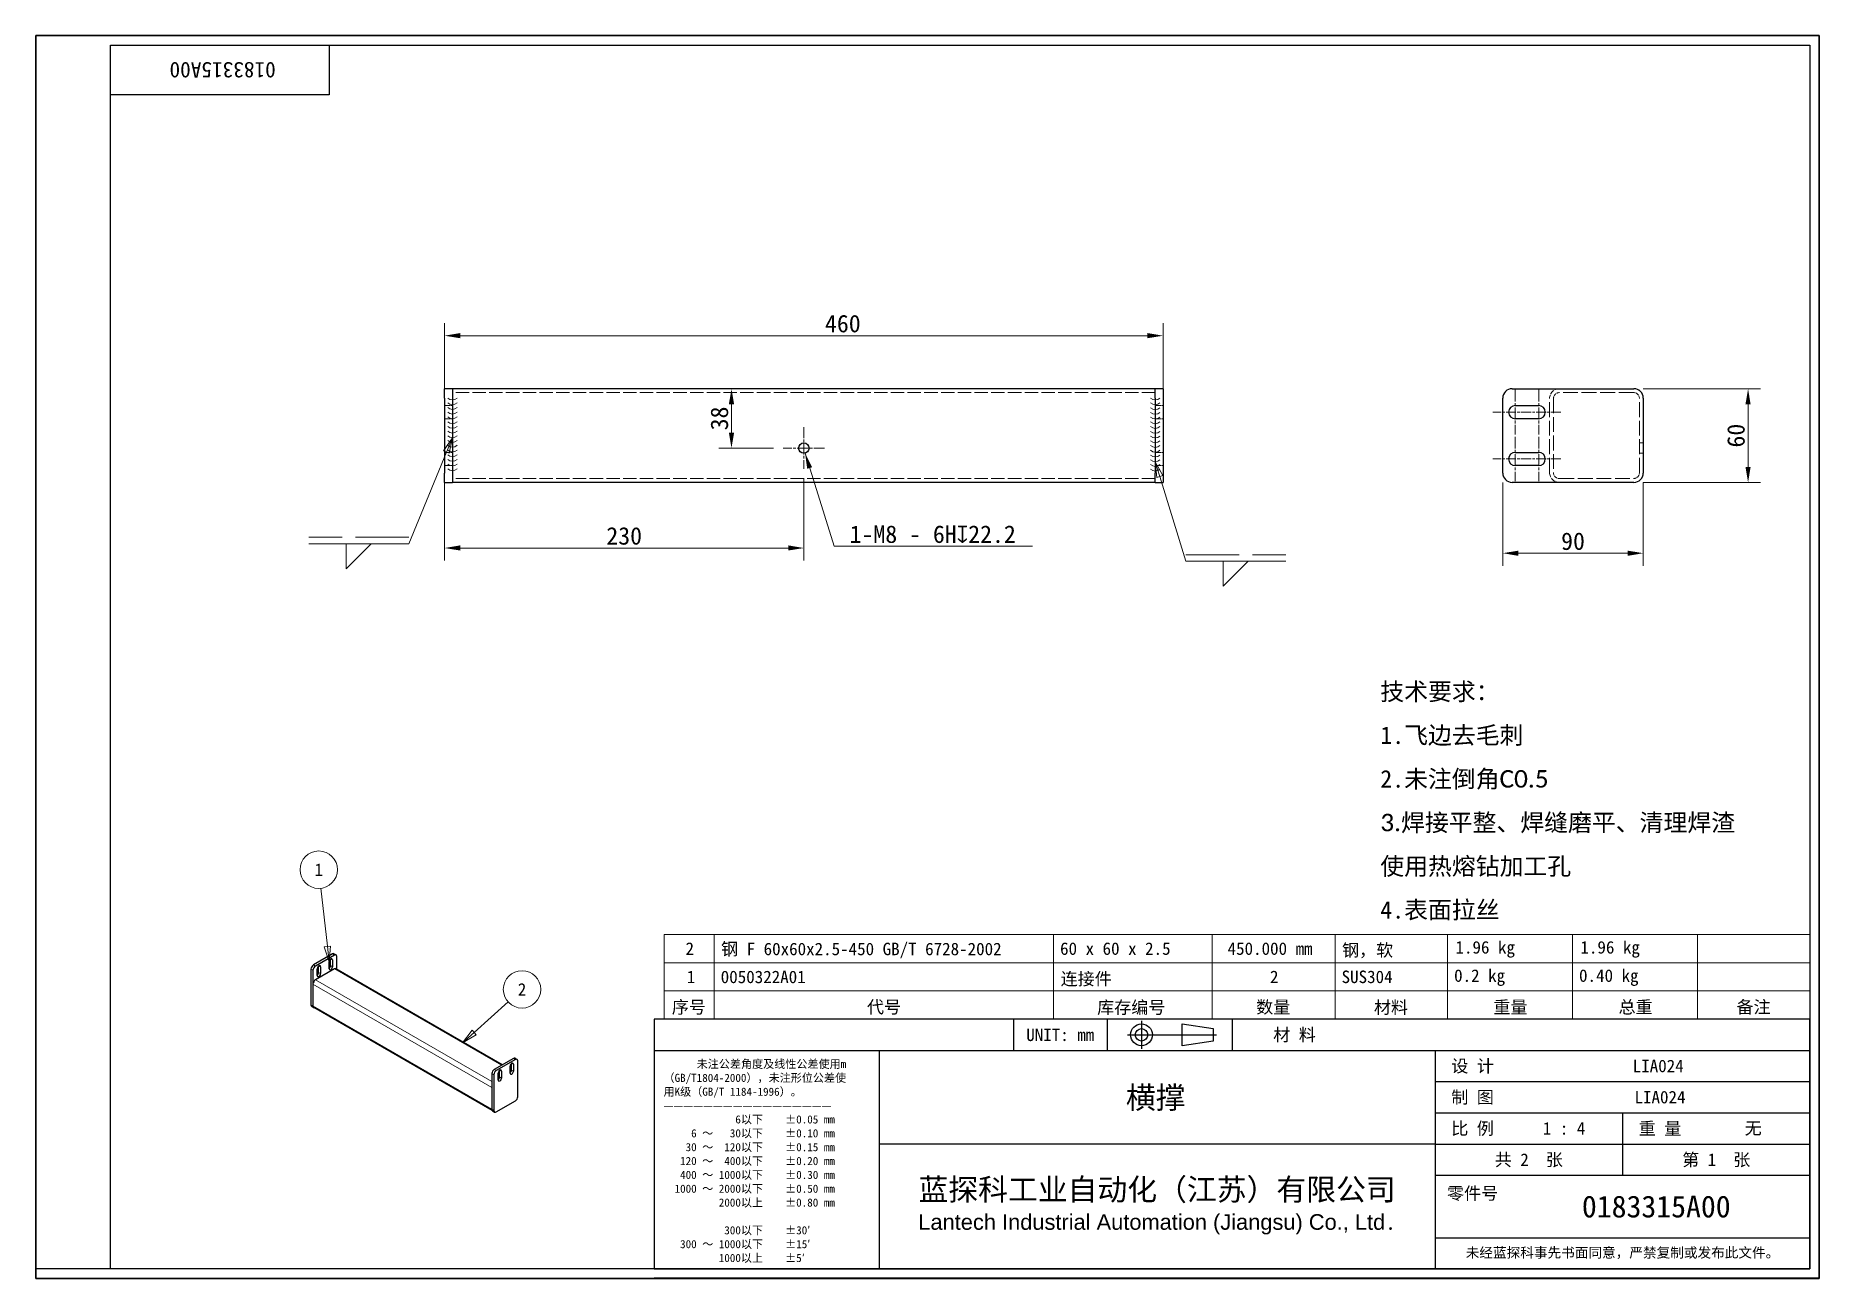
# Model space of a CAD drawing. Header units: millimetres. Extents: x 24 to 1166, y 22 to 818.
import ezdxf
from ezdxf.enums import TextEntityAlignment as Align

# ---------------------------------------------------------------- set-up
doc = ezdxf.new("R2010")
doc.units = ezdxf.units.MM
doc.header["$LTSCALE"] = 4
doc.linetypes.add('CHAIN', pattern=[0.3543, 0.2362, -0.0295, 0.0591, -0.0295])
doc.linetypes.add('DASHED', pattern=[0.2067, 0.1654, -0.0413])
for name, color, linetype, lineweight in [('1', 7, 'Continuous', 18), ('可见 (ISO)', 7, 'Continuous', 25), ('可见窄的 (ISO)', 7, 'Continuous', 18), ('图框 (ISO)', 7, 'Continuous', 35), ('标题 (ISO)', 7, 'Continuous', 25)]:
    doc.layers.add(name, color=color, linetype=linetype, lineweight=lineweight)
for name, color, linetype, lineweight, true_color in [('中心标记 (ISO)', 1, 'CHAIN', 18, 0xff0000), ('尺寸 (ISO)', 7, 'Continuous', 18, 0x008000), ('符号 (ISO)', 7, 'Continuous', 18, 0x008000), ('隐藏 (ISO)', 5, 'DASHED', 18, 0x0000ff)]:
    doc.layers.add(name, color=color, linetype=linetype, lineweight=lineweight, true_color=true_color)
doc.styles.add('文本样式164', font='SimSun.ttf')
doc.styles.add('文本样式165', font='SimSun.ttf')
doc.styles.add('文本样式74', font='SimSun.ttf')
doc.styles.add('最新国标', font='simfang.ttf')
doc.styles.add('注释文本 (ISO)', font='simfang.ttf')
doc.dimstyles.new('默认 (GB)', dxfattribs={"dimscale": 4, "dimtxt": 2.8, "dimasz": 2.5, "dimexe": 2, "dimexo": 1.5, "dimgap": 0.5, "dimtad": 1, "dimtoh": 1, "dimdsep": 46, "dimtxsty": '最新国标', "dimcen": 0.09, "dimdle": 10, "dimclrd": 256, "dimclre": 256, "dimclrt": 256, "dimaunit": 1, "dimadec": 3, "dimazin": 2, "dimtfac": 0.535714, "dimtdec": 3, "dimtmove": 0, "dimatfit": 3, "dimfxl": 0, "dimtolj": 1, "dimlwd": -1, "dimlwe": -1, "dimarcsym": 0})
doc.dimstyles.new('默认 (GB)$7', dxfattribs={"dimscale": 4, "dimtxt": 2.8, "dimasz": 2.5, "dimexe": 2, "dimexo": 1.5, "dimgap": 0.5, "dimtad": 1, "dimtoh": 1, "dimdsep": 46, "dimtxsty": '最新国标', "dimcen": 0.09, "dimdle": 10, "dimclrd": 256, "dimclre": 256, "dimclrt": 256, "dimaunit": 1, "dimadec": 3, "dimazin": 2, "dimtfac": 0.535714, "dimtdec": 3, "dimtmove": 0, "dimatfit": 3, "dimfxl": 0, "dimtolj": 1, "dimlwd": -1, "dimlwe": -1, "dimarcsym": 0})

# ---------------------------------------------------------------- blocks, each defined once
blk = doc.blocks.new('图框 最新国标')
at = {"layer": '图框 (ISO)'}
for p, q in [((6, 7), (6, 204.5)), ((6, 204.5), (291.5, 204.5)), ((291.5, 204.5), (291.5, 5.5)), ((6, 7), (6, 5.5)), ((6, 7), (6, 5.5)), ((291.5, 5.5), (6, 5.5))]:
    blk.add_line(p, q, dxfattribs=at)
at = {"layer": '图框 (ISO)', "color": 7, "linetype": 'Continuous', "lineweight": 25}
for p, q in [((18, 203), (290, 203)), ((18, 7), (18, 203)), ((18, 203), (290, 203)), ((53, 203), (53, 195)), ((290, 203), (290, 7)), ((290, 203), (290, 7)), ((53, 195), (18, 195)), ((290, 7), (6, 7)), ((290, 7), (18, 7))]:
    blk.add_line(p, q, dxfattribs=at)
at = {"layer": '图框 (ISO)', "style": '文本样式74'}
blk.add_attdef('零件代号_001', (44.43, 200.25), '', height=2.5, rotation=180, dxfattribs=at)
blk = doc.blocks.new('标题栏 最新国标')
at = {"layer": '标题 (ISO)'}
for p, q in [((381.98, -183.84), (196.98, -183.84)), ((196.98, -183.84), (196.98, -223.84)), ((254.48, -183.84), (254.48, -188.84)), ((269.48, -183.84), (269.48, -188.84)), ((281.48, -188.09), (281.48, -184.59)), ((281.48, -184.59), (286.48, -185.34)), ((286.48, -185.34), (286.48, -187.34)), ((289.48, -183.84), (289.48, -188.84)), ((381.98, -223.84), (381.98, -183.84)), ((383.48, -183.84), (383.48, -225.34)), ((286.48, -187.34), (281.48, -188.09)), ((196.98, -188.84), (381.98, -188.84)), ((232.98, -188.84), (232.98, -223.84)), ((321.98, -188.84), (321.98, -223.84)), ((321.98, -193.84), (381.98, -193.84)), ((321.98, -198.84), (381.98, -198.84)), ((351.98, -198.84), (351.98, -208.84)), ((321.98, -203.84), (232.98, -203.84)), ((321.98, -203.84), (381.98, -203.84)), ((321.98, -208.84), (381.98, -208.84)), ((321.98, -218.84), (381.98, -218.84)), ((196.98, -223.84), (381.98, -223.84)), ((383.48, -225.34), (196.98, -225.34))]:
    blk.add_line(p, q, dxfattribs=at)
at = {"layer": '标题 (ISO)', "linetype": 'CHAIN', "ltscale": 5.000333}
blk.add_line((274.98, -184.09), (274.98, -188.59), dxfattribs=at)
at = {"layer": '标题 (ISO)', "linetype": 'CHAIN', "ltscale": 15.834605}
blk.add_line((272.73, -186.34), (286.98, -186.34), dxfattribs=at)
at = {"layer": '标题 (ISO)'}
for radius in [1.75, 1]:
    blk.add_circle((274.98, -186.34), radius, dxfattribs=at)
at = {"layer": '1', "style": '文本样式164'}
for s, p in [('UNIT: mm', (261.98, -186.34)), ('材 料', (299.48, -186.34)), ('设 计', (327.98, -191.34)), ('制 图', (327.98, -196.34)), ('比 例', (327.98, -201.34)), ('重 量', (357.98, -201.34)), ('共 2  张', (336.98, -206.34)), ('第 1  张', (366.98, -206.34))]:
    blk.add_text(s, height=2, dxfattribs=at).set_placement(p, align=Align.MIDDLE_CENTER)
at = {"layer": '标题 (ISO)', "style": '注释文本 (ISO)'}
for s, insert, char_height, attachment_point, line_spacing_factor in [('\\fSimSun|b0|i0;{\\H1.3000;      未注公差角度及线性公差使用m\\P}\\fSimSun|b0|i0;{\\H1.3000;（GB/T1804-2000），未注形位公差使\\P}\\fSimSun|b0|i0;{\\H1.3000;用K级（GB/T 1184-1996）。\\P}\\fSimSun|b0|i0;{\\H1.3000;—————————————————\\P}\\fSimSun|b0|i0;{\\H1.3000;             6以下    ±0.05 mm\\P}\\fSimSun|b0|i0;{\\H1.3000;     6 ～   30以下    ±0.10 mm\\P}\\fSimSun|b0|i0;{\\H1.3000;    30 ～  120以下    ±0.15 mm\\P}\\fSimSun|b0|i0;{\\H1.3000;   120 ～  400以下    ±0.20 mm\\P}\\fSimSun|b0|i0;{\\H1.3000;   400 ～ 1000以下    ±0.30 mm\\P}\\fSimSun|b0|i0;{\\H1.3000;  1000 ～ 2000以下    ±0.50 mm\\P}\\fSimSun|b0|i0;{\\H1.3000;          2000以上    ±0.80 mm\\P}\\fSimSun|b0|i0;{\\H1.3000;\\P}\\fSimSun|b0|i0;{\\H1.3000;           300以下    ±30′\\P}\\fSimSun|b0|i0;{\\H1.3000;   300 ～ 1000以下    ±15′\\P}\\fSimSun|b0|i0;{\\H1.3000;          1000以上    ±5′}', (198.48, -206.63), 1.3, 4, 1.023913), ('{\\fMicrosoft YaHei|b0|i0|c134|p34;\\H1.75x;蓝探科工业自动化（江苏）有限公司\\P\\fArial|b0|i0|c0|p34;\\H0.71429x;Lantech Industrial Automation (Jiangsu) Co., Ltd\\fFangSong|b0|i0|c134|p49;.\\H1.15195x; }', (277.48, -213.84), 2, 5, 0.978695)]:
    blk.add_mtext(s, dxfattribs=dict(at, insert=insert, char_height=char_height, attachment_point=attachment_point, line_spacing_factor=line_spacing_factor))
at = {"layer": '标题 (ISO)', "attachment_point": 5, "style": '注释文本 (ISO)'}
for s, insert, char_height in [('\\fFangSong|b0|i0;LIA024', (357.98, -196.34), 2), ('\\fFangSong|b0|i0;零件号', (327.98, -211.84), 2), ('\\fSimSun|b0|i0;{\\H1.6000;未经蓝探科事先书面同意，严禁复制或发布此文件。}', (351.98, -221.34), 1.6)]:
    blk.add_mtext(s, dxfattribs=dict(at, insert=insert, char_height=char_height))
at = {"layer": '标题 (ISO)', "style": '注释文本 (ISO)'}
blk.add_attdef('材料', text='', height=2, dxfattribs=at).set_placement((324.48, -186.34), align=Align.MIDDLE_CENTER)
at = {"layer": '标题 (ISO)'}
for tag, p, height, style in [('设计人_001', (353.61, -192.33), 2, '注释文本 (ISO)'), ('库存编号_001', (272.49, -198.15), 3.5, '文本样式165'), ('视图比例_001', (339.22, -202.33), 2, '注释文本 (ISO)'), ('质量\\P3;_001', (371.53, -202.3), 2, '注释文本 (ISO)'), ('零件代号_001', (345.48, -215.59), 3.5, '文本样式165')]:
    blk.add_attdef(tag, p, '', height=height, dxfattribs=dict(at, style=style))
blk = doc.blocks.new('明细栏')
at = {"layer": '符号 (ISO)'}
for p, q in [((290, 60.58), (106.61, 60.58)), ((106.61, 60.58), (106.61, 51.53)), ((114.61, 60.58), (114.61, 51.53)), ((168.93, 60.58), (168.93, 51.53)), ((194.33, 60.58), (194.33, 51.53)), ((214, 60.58), (214, 51.53)), ((232, 60.58), (232, 51.53)), ((252, 60.58), (252, 51.53)), ((272, 60.58), (272, 51.53)), ((290, 60.58), (290, 51.53)), ((290, 56.05), (106.61, 56.05)), ((290, 51.53), (106.61, 51.53)), ((106.61, 47), (106.61, 51.53)), ((114.61, 47), (114.61, 51.53)), ((168.93, 47), (168.93, 51.53)), ((194.33, 47), (194.33, 51.53)), ((214, 47), (214, 51.53)), ((232, 47), (232, 51.53)), ((252, 47), (252, 51.53)), ((272, 47), (272, 51.53)), ((290, 47), (290, 51.53)), ((290, 47), (106.61, 47))]:
    blk.add_line(p, q, dxfattribs=at)
at = {"layer": '符号 (ISO)', "char_height": 2, "attachment_point": 7, "style": '注释文本 (ISO)'}
for s, insert in [('2', (110.02, 57.3)), ('钢 F 60x60x2.5-450 GB/T 6728-2002', (115.71, 56.76)), ('60 x 60 x 2.5', (169.97, 57.27)), ('450.000 mm', (196.78, 57.27)), ('钢，软', (215.1, 56.76)), ('1.96 kg', (233.26, 56.85)), ('1.96 kg', (253.26, 56.85)), ('1', (110.22, 52.77)), ('0050322A01', (115.65, 52.74)), ('连接件', (170.06, 52.23)), ('2', (203.57, 52.78)), ('SUS304', (215.03, 52.75)), ('0.2 kg', (233.04, 52.32)), ('0.40 kg', (253.04, 52.32)), ('序号', (107.83, 47.71)), ('代号', (139.06, 47.73)), ('库存编号', (175.91, 47.66)), ('数量', (201.37, 47.72)), ('材料', (220.21, 47.68)), ('重量', (239.33, 47.78)), ('总重', (259.36, 47.75)), ('备注', (278.25, 47.74))]:
    blk.add_mtext(s, dxfattribs=dict(at, insert=insert))
blk = doc.blocks.new('*D6')
at = {"layer": 'Defpoints', "color": 0, "transparency": 16777216}
for p in [(1047.3, 591.8), (1120.4, 591.8), (1047.3, 531.8)]:
    blk.add_point(p, dxfattribs=at)
at = {"layer": '尺寸 (ISO)', "color": 116, "true_color": 0x00803f, "transparency": 16777216}
for p, q in [((1053.3, 591.8), (1128.4, 591.8)), ((1120.4, 541.8), (1120.4, 581.8)), ((1053.3, 531.8), (1128.4, 531.8))]:
    blk.add_line(p, q, dxfattribs=at)
for points in [[(1118.7, 581.8), (1122, 581.8), (1120.4, 591.8)], [(1118.7, 541.8), (1122, 541.8), (1120.4, 531.8)]]:
    blk.add_solid(points, dxfattribs=at)
at = {"layer": '尺寸 (ISO)', "transparency": 16777216, "insert": (1112.7, 561.8), "char_height": 11.2, "attachment_point": 5, "rotation": 90, "style": '最新国标'}
blk.add_mtext('\\A1;60', dxfattribs=at)
blk = doc.blocks.new('*D7')
at = {"layer": 'Defpoints', "color": 0, "transparency": 16777216}
for p in [(963.3, 537.8), (1053.3, 537.8), (963.3, 486.5)]:
    blk.add_point(p, dxfattribs=at)
at = {"layer": '尺寸 (ISO)', "color": 116, "true_color": 0x00803f, "transparency": 16777216}
for p, q in [((963.3, 531.8), (963.3, 478.5)), ((1053.3, 531.8), (1053.3, 478.5)), ((1043.3, 486.5), (973.3, 486.5))]:
    blk.add_line(p, q, dxfattribs=at)
for points in [[(973.3, 488.1), (973.3, 484.8), (963.3, 486.5)], [(1043.3, 488.1), (1043.3, 484.8), (1053.3, 486.5)]]:
    blk.add_solid(points, dxfattribs=at)
at = {"layer": '尺寸 (ISO)', "transparency": 16777216, "insert": (1008.3, 494.1), "char_height": 11.2, "attachment_point": 5, "style": '最新国标'}
blk.add_mtext('\\A1;90', dxfattribs=at)
blk = doc.blocks.new('引出序号1')
at = {"layer": '符号 (ISO)'}
for p, q in [((76.2, 44.87), (81.63, 49.77)), ((75.86, 45.24), (74.34, 43.19)), ((76.2, 44.87), (74.34, 43.19)), ((74.34, 43.19), (76.53, 44.49)), ((76.53, 44.49), (75.86, 45.24))]:
    blk.add_line(p, q, dxfattribs=at)
at = {"layer": '符号 (ISO)', "flags": 128}
blk.add_lwpolyline([(75.86, 45.24), (74.34, 43.19), (76.53, 44.49), (75.86, 45.24)], dxfattribs=at)
at = {"layer": '符号 (ISO)'}
blk.add_circle((83.85, 51.77), 3, dxfattribs=at)
blk.add_solid([(75.86, 45.24), (74.34, 43.19), (76.53, 44.49), (75.86, 45.24)], dxfattribs=at)
at = {"layer": '符号 (ISO)', "insert": (83.85, 51.77), "char_height": 2, "attachment_point": 5, "style": '注释文本 (ISO)'}
blk.add_mtext('2', dxfattribs=at)
blk = doc.blocks.new('引出序号2')
at = {"layer": '符号 (ISO)'}
for p, q in [((52.7, 58.67), (51.65, 67.97)), ((53.2, 58.72), (52.2, 58.61)), ((52.2, 58.61), (52.98, 56.18)), ((52.7, 58.67), (52.98, 56.18)), ((52.98, 56.18), (53.2, 58.72))]:
    blk.add_line(p, q, dxfattribs=at)
at = {"layer": '符号 (ISO)', "flags": 128}
blk.add_lwpolyline([(52.2, 58.61), (52.98, 56.18), (53.2, 58.72), (52.2, 58.61)], dxfattribs=at)
at = {"layer": '符号 (ISO)'}
blk.add_circle((51.31, 70.94), 3, dxfattribs=at)
blk.add_solid([(52.2, 58.61), (52.98, 56.18), (53.2, 58.72), (52.2, 58.61)], dxfattribs=at)
at = {"layer": '符号 (ISO)', "insert": (51.31, 70.94), "char_height": 2, "attachment_point": 5, "style": '注释文本 (ISO)'}
blk.add_mtext('1', dxfattribs=at)
blk = doc.blocks.new('Caterpillar1')
at = {"layer": '符号 (ISO)'}
for centre, radius in [((72.7, 147.28), 1.12), ((72.7, 146.53), 1.12), ((72.7, 145.77), 1.12), ((72.7, 145.02), 1.12), ((72.7, 144.27), 1.12), ((72.7, 143.51), 1.12), ((72.7, 142.76), 1.12), ((72.7, 142), 1.13), ((72.7, 141.25), 1.13), ((72.7, 140.49), 1.13), ((72.7, 139.74), 1.13), ((72.7, 138.98), 1.13), ((72.7, 138.23), 1.13), ((72.7, 137.47), 1.13), ((72.7, 136.72), 1.13), ((72.7, 135.96), 1.13)]:
    blk.add_arc(centre, radius, 228.1897, 311.8103, dxfattribs=at)
blk = doc.blocks.new('Caterpillar2')
at = {"layer": '符号 (ISO)'}
for centre in [(185.2, 147.28), (185.2, 146.52), (185.2, 145.76), (185.2, 145), (185.2, 144.24), (185.2, 143.48), (185.2, 142.73), (185.2, 141.97), (185.2, 141.21), (185.2, 140.45), (185.2, 139.69), (185.2, 138.93), (185.2, 138.17), (185.2, 137.41), (185.2, 136.65), (185.2, 135.89)]:
    blk.add_arc(centre, 1.12, 228.1897, 311.8103, dxfattribs=at)
blk = doc.blocks.new('焊接符号标识符1')
at = {"layer": '符号 (ISO)'}
for p, q in [((72.7, 140.12), (71.29, 138)), ((71.75, 137.81), (72.7, 140.12)), ((72.21, 137.62), (72.7, 140.12)), ((71.75, 137.81), (65.71, 123.12)), ((71.29, 138), (72.21, 137.62)), ((65.71, 123.12), (49.71, 123.12)), ((55.71, 123.12), (59.71, 123.12)), ((59.71, 123.12), (55.71, 119.12)), ((55.71, 119.12), (55.71, 123.12))]:
    blk.add_line(p, q, dxfattribs=at)
at = {"layer": '符号 (ISO)', "linetype": 'DASHED', "ltscale": 12.901145}
blk.add_line((65.71, 124.17), (49.71, 124.17), dxfattribs=at)
at = {"layer": '符号 (ISO)', "flags": 128}
blk.add_lwpolyline([(72.21, 137.62), (72.7, 140.12), (71.29, 138), (72.21, 137.62)], dxfattribs=at)
at = {"layer": '符号 (ISO)'}
blk.add_solid([(72.21, 137.62), (72.7, 140.12), (71.29, 138), (72.21, 137.62)], dxfattribs=at)
blk = doc.blocks.new('焊接符号标识符2')
at = {"layer": '符号 (ISO)'}
for p, q in [((185.94, 133.89), (185.2, 136.28)), ((186.41, 134.04), (185.2, 136.28)), ((185.2, 136.28), (185.46, 133.75)), ((185.46, 133.75), (186.41, 134.04)), ((185.94, 133.89), (190.1, 120.33)), ((190.1, 120.33), (206.1, 120.33)), ((196.1, 120.33), (200.1, 120.33)), ((200.1, 120.33), (196.1, 116.33)), ((196.1, 116.33), (196.1, 120.33))]:
    blk.add_line(p, q, dxfattribs=at)
at = {"layer": '符号 (ISO)', "linetype": 'DASHED', "ltscale": 12.901145}
blk.add_line((190.1, 121.38), (206.1, 121.38), dxfattribs=at)
at = {"layer": '符号 (ISO)', "flags": 128}
blk.add_lwpolyline([(186.41, 134.04), (185.2, 136.28), (185.46, 133.75), (186.41, 134.04)], dxfattribs=at)
at = {"layer": '符号 (ISO)'}
blk.add_solid([(186.41, 134.04), (185.2, 136.28), (185.46, 133.75), (186.41, 134.04)], dxfattribs=at)
blk = doc.blocks.new('*D14')
at = {"layer": 'Defpoints', "color": 0, "transparency": 16777216}
for p in [(745.8, 625.8), (285.8, 585.8), (745.8, 585.8)]:
    blk.add_point(p, dxfattribs=at)
at = {"layer": '尺寸 (ISO)', "color": 116, "true_color": 0x00803f, "transparency": 16777216}
for p, q in [((285.8, 591.8), (285.8, 633.8)), ((745.8, 591.8), (745.8, 633.8)), ((295.8, 625.8), (735.8, 625.8))]:
    blk.add_line(p, q, dxfattribs=at)
for points in [[(295.8, 627.5), (295.8, 624.2), (285.8, 625.8)], [(735.8, 627.5), (735.8, 624.2), (745.8, 625.8)]]:
    blk.add_solid(points, dxfattribs=at)
at = {"layer": '尺寸 (ISO)', "transparency": 16777216, "insert": (540.8, 633.5), "char_height": 11.2, "attachment_point": 5, "style": '最新国标'}
blk.add_mtext('\\A1;460', dxfattribs=at)
blk = doc.blocks.new('*D15')
at = {"layer": 'Defpoints', "color": 0, "transparency": 16777216}
for p in [(285.8, 537.8), (515.8, 540.5), (515.8, 489.8)]:
    blk.add_point(p, dxfattribs=at)
at = {"layer": '尺寸 (ISO)', "color": 116, "true_color": 0x00803f, "transparency": 16777216}
for p, q in [((285.8, 531.8), (285.8, 481.8)), ((515.8, 534.5), (515.8, 481.8)), ((295.8, 489.8), (505.8, 489.8))]:
    blk.add_line(p, q, dxfattribs=at)
for points in [[(295.8, 491.5), (295.8, 488.2), (285.8, 489.8)], [(505.8, 491.5), (505.8, 488.2), (515.8, 489.8)]]:
    blk.add_solid(points, dxfattribs=at)
at = {"layer": '尺寸 (ISO)', "transparency": 16777216, "insert": (400.8, 497.5), "char_height": 11.2, "attachment_point": 5, "style": '最新国标'}
blk.add_mtext('\\A1;230', dxfattribs=at)
blk = doc.blocks.new('*D16')
at = {"layer": 'Defpoints', "color": 0, "transparency": 16777216}
for p in [(469.5, 591.8), (469.5, 553.8), (502.5, 553.8)]:
    blk.add_point(p, dxfattribs=at)
at = {"layer": '尺寸 (ISO)', "color": 116, "true_color": 0x00803f, "transparency": 16777216}
for p, q in [((469.5, 581.8), (469.5, 563.8)), ((496.5, 553.8), (461.5, 553.8))]:
    blk.add_line(p, q, dxfattribs=at)
for points in [[(467.8, 581.8), (471.2, 581.8), (469.5, 591.8)], [(467.8, 563.8), (471.2, 563.8), (469.5, 553.8)]]:
    blk.add_solid(points, dxfattribs=at)
at = {"layer": '尺寸 (ISO)', "transparency": 16777216, "insert": (461.8, 572.8), "char_height": 11.2, "attachment_point": 5, "rotation": 90, "style": '最新国标'}
blk.add_mtext('\\A1;38', dxfattribs=at)

msp = doc.modelspace()

# ---------------------------------------------------------------- linework, layer by layer
at = {"layer": '中心标记 (ISO)', "ltscale": 7.917253}
for p, q in [((971.315, 591.094), (971.315, 562.594)), ((986.315, 591.094), (986.315, 562.594)), ((971.315, 561.094), (971.315, 532.594)), ((986.315, 561.094), (986.315, 532.594))]:
    msp.add_line(p, q, dxfattribs=at)
at = {"layer": '中心标记 (ISO)', "ltscale": 6.736595}
for p, q in [((981.315, 576.844), (957.065, 576.844)), ((1000.565, 576.844), (976.315, 576.844)), ((981.315, 546.844), (957.065, 546.844)), ((1000.565, 546.844), (976.315, 546.844))]:
    msp.add_line(p, q, dxfattribs=at)
at = {"layer": '中心标记 (ISO)', "ltscale": 7.402486}
for p, q in [((515.811, 567.168), (515.811, 540.521)), ((529.134, 553.844), (502.487, 553.844))]:
    msp.add_line(p, q, dxfattribs=at)
at = {"layer": '可见 (ISO)'}
for p, q in [((285.811, 585.844), (285.811, 591.844)), ((290.811, 591.844), (285.811, 591.844)), ((285.811, 585.844), (285.811, 537.844)), ((290.811, 591.844), (290.811, 585.844)), ((740.811, 591.844), (290.811, 591.844)), ((290.811, 585.844), (290.811, 537.844)), ((290.811, 585.594), (290.811, 538.094)), ((740.811, 585.844), (740.811, 591.844)), ((745.811, 591.844), (740.811, 591.844)), ((740.811, 585.844), (740.811, 537.844)), ((740.811, 585.594), (740.811, 538.094)), ((745.811, 591.844), (745.811, 585.844)), ((745.811, 585.844), (745.811, 537.844)), ((963.315, 537.844), (963.315, 585.844)), ((969.315, 591.844), (1047.315, 591.844)), ((1053.315, 585.844), (1053.315, 537.844)), ((971.315, 581.094), (986.315, 581.094)), ((986.315, 572.594), (971.315, 572.594)), ((971.315, 551.094), (986.315, 551.094)), ((285.811, 531.844), (285.811, 537.844)), ((290.811, 537.844), (290.811, 531.844)), ((740.811, 531.844), (740.811, 537.844)), ((745.811, 537.844), (745.811, 531.844)), ((986.315, 542.594), (971.315, 542.594)), ((285.811, 531.844), (290.811, 531.844)), ((740.811, 531.844), (290.811, 531.844)), ((740.811, 531.844), (745.811, 531.844)), ((1047.315, 531.844), (969.315, 531.844)), ((214.02, 229.77), (201.801, 222.715)), ((215.293, 229.035), (203.074, 221.981)), ((215.1, 229.877), (216.373, 229.142)), ((200.274, 220.07), (200.274, 197.143)), ((201.547, 219.335), (201.547, 196.408)), ((215.229, 220.18), (203.138, 213.199)), ((204.283, 215.918), (204.283, 220.327)), ((205.174, 217.902), (205.174, 222.071)), ((206.447, 221.576), (206.447, 217.167)), ((211.92, 220.327), (211.92, 224.736)), ((212.811, 222.311), (212.811, 226.48)), ((214.084, 225.985), (214.084, 221.576)), ((322.803, 158.834), (216.354, 220.292)), ((216.82, 220.023), (216.82, 228.153)), ((201.547, 210.443), (201.547, 196.481)), ((200.721, 196.154), (201.994, 195.419)), ((316.364, 129.431), (202.013, 195.451)), ((329.844, 162.899), (317.625, 155.844)), ((331.117, 162.164), (318.898, 155.109)), ((330.924, 163.006), (332.197, 162.271)), ((332.644, 138.355), (332.644, 161.282)), ((316.098, 153.199), (316.098, 130.272)), ((317.371, 152.464), (317.371, 129.537)), ((320.107, 149.047), (320.107, 153.456)), ((320.998, 151.031), (320.998, 155.2)), ((322.271, 154.705), (322.271, 150.296)), ((327.744, 153.456), (327.744, 157.865)), ((328.635, 155.466), (327.744, 155.981)), ((328.635, 155.44), (328.635, 159.609)), ((329.908, 159.114), (329.908, 154.705)), ((316.098, 144.307), (316.098, 130.345)), ((316.545, 129.283), (317.818, 128.548)), ((318.898, 128.655), (331.117, 135.71))]:
    msp.add_line(p, q, dxfattribs=at)
msp.add_circle((515.811, 553.844), 3.324, dxfattribs=at)
for centre, radius, start, end in [((969.315, 585.844), 6, 90, 180), ((1047.315, 585.844), 6, 0, 90), ((971.315, 576.844), 4.25, 90, 270), ((986.315, 576.844), 4.25, 270, 90), ((971.315, 546.844), 4.25, 90, 270), ((986.315, 546.844), 4.25, 270, 90), ((969.315, 537.844), 6, 180, 270), ((1047.315, 537.844), 6, 270, 0)]:
    msp.add_arc(centre, radius, start, end, dxfattribs=at)
for centre, major_axis, start_param, end_param in [((214.02, 228.006), (1.08, 1.871), 0, 0.78539816), ((215.293, 227.271), (1.08, 1.871), 5.49778714, 7.06858347), ((201.801, 220.952), (-1.08, -1.871), 3.92699082, 5.49778714), ((203.074, 220.217), (1.08, 1.871), 0.78539816, 2.35619449), ((205.365, 220.952), (0.765, 1.325), 5.49778714, 8.6393798), ((204.092, 217.278), (0.765, 1.325), 4.10439042, 5.49778714), ((205.365, 216.543), (-0.765, -1.325), 5.49778714, 8.6393798), ((213.002, 225.361), (0.765, 1.325), 5.49778714, 8.6393798), ((211.729, 221.687), (0.765, 1.325), 4.10439042, 5.49778714), ((213.002, 220.952), (-0.765, -1.325), 5.49778714, 8.6393798), ((215.229, 218.343), (1.125, 1.949), 0, 0.78539816), ((203.138, 211.362), (-1.125, -1.949), 3.92699082, 5.49778714), ((201.801, 198.025), (-1.08, -1.871), 5.49778714, 6.28318531), ((203.138, 197.4), (-1.125, -1.949), 5.49778714, 6.28318531), ((203.074, 197.29), (-1.08, -1.871), 5.49778714, 6.46924322), ((328.826, 158.49), (0.765, 1.325), 5.49778714, 8.6393798), ((329.844, 161.135), (1.08, 1.871), 0, 0.78539816), ((331.117, 160.4), (1.08, 1.871), 5.49778714, 7.06858347), ((317.625, 154.081), (-1.08, -1.871), 3.92699082, 5.49778714), ((318.898, 153.346), (1.08, 1.871), 0.78539816, 2.35619449), ((321.189, 154.081), (0.765, 1.325), 5.49778714, 8.6393798), ((319.916, 150.406), (0.765, 1.325), 4.10439042, 5.49778714), ((321.189, 149.672), (-0.765, -1.325), 5.49778714, 8.6393798), ((327.553, 154.816), (0.765, 1.325), 4.10439042, 5.49778714), ((328.826, 154.081), (-0.765, -1.325), 5.49778714, 8.6393798), ((331.117, 137.473), (-1.08, -1.871), 0.78539816, 2.35619449), ((317.625, 131.153), (-1.08, -1.871), 5.49778714, 6.28318531), ((318.898, 130.419), (-1.08, -1.871), 5.49778714, 7.06858347)]:
    msp.add_ellipse(centre, major_axis=major_axis, ratio=0.57735027, start_param=start_param, end_param=end_param, dxfattribs=at)
at = {"layer": '可见窄的 (ISO)'}
for p, q in [((214.02, 229.77), (215.293, 229.035)), ((200.274, 220.07), (201.547, 219.335)), ((203.074, 221.981), (201.801, 222.715)), ((205.174, 217.902), (206.447, 217.167)), ((205.365, 222.201), (206.447, 221.576)), ((212.811, 222.311), (214.084, 221.576)), ((213.002, 226.61), (214.084, 225.985)), ((322.144, 158.453), (215.229, 220.18)), ((316.098, 144.307), (201.547, 210.443)), ((316.098, 147.981), (203.138, 213.199)), ((201.547, 196.408), (200.274, 197.143)), ((316.098, 130.345), (201.547, 196.481)), ((329.844, 162.899), (331.117, 162.164)), ((316.098, 153.199), (317.371, 152.464)), ((318.898, 155.109), (317.625, 155.844)), ((320.998, 151.031), (322.271, 150.296)), ((321.189, 155.33), (322.271, 154.705)), ((328.508, 154.779), (327.744, 155.22)), ((328.635, 155.44), (329.908, 154.705)), ((328.826, 159.739), (329.908, 159.114)), ((317.371, 129.537), (316.098, 130.272))]:
    msp.add_line(p, q, dxfattribs=at)
at = {"layer": '隐藏 (ISO)', "ltscale": 12.958739}
for p, q in [((740.811, 589.344), (290.811, 589.344)), ((740.811, 534.344), (290.811, 534.344))]:
    msp.add_line(p, q, dxfattribs=at)
at = {"layer": '隐藏 (ISO)', "ltscale": 14.362603}
for p, q in [((993.315, 538.094), (993.315, 585.594)), ((995.815, 585.594), (995.815, 538.094)), ((1047.065, 589.344), (999.565, 589.344)), ((1050.815, 538.094), (1050.815, 585.594)), ((999.565, 534.344), (1047.065, 534.344))]:
    msp.add_line(p, q, dxfattribs=at)
at = {"layer": '隐藏 (ISO)', "ltscale": 2.380771}
for p, q in [((285.811, 581.094), (290.811, 581.094)), ((285.811, 572.594), (290.811, 572.594)), ((740.811, 581.094), (745.811, 581.094)), ((740.811, 572.594), (745.811, 572.594)), ((285.811, 551.094), (290.811, 551.094)), ((740.811, 551.094), (745.811, 551.094)), ((285.811, 542.594), (290.811, 542.594)), ((740.811, 542.594), (745.811, 542.594))]:
    msp.add_line(p, q, dxfattribs=at)
at = {"layer": '隐藏 (ISO)', "ltscale": 1.190335}
for p, q in [((1050.815, 557.168), (1053.315, 557.168)), ((1050.815, 550.521), (1053.315, 550.521))]:
    msp.add_line(p, q, dxfattribs=at)
at = {"layer": '隐藏 (ISO)', "ltscale": 4.674729}
for centre, start, end in [((999.565, 585.594), 90, 180), ((1047.065, 585.594), 0, 90), ((999.565, 538.094), 180, 270), ((1047.065, 538.094), 270, 0)]:
    msp.add_arc(centre, 6.25, start, end, dxfattribs=at)
at = {"layer": '隐藏 (ISO)', "ltscale": 2.804797}
for centre, start, end in [((999.565, 585.594), 90, 180), ((1047.065, 585.594), 0, 90), ((999.565, 538.094), 180, 270), ((1047.065, 538.094), 270, 0)]:
    msp.add_arc(centre, 3.75, start, end, dxfattribs=at)

# ---------------------------------------------------------------- block references
at = {"xscale": 4, "yscale": 4, "zscale": 4}
for name, p, values in [('图框 最新国标', (0, 0), {'零件代号_001': '0183315A00'}), ('标题栏 最新国标', (-367.93, 923.377), {'零件代号_001': '0183315A00', '库存编号_001': '横撑', '质量\\P3;_001': '无', '视图比例_001': '1 : 4', '设计人_001': 'LIA024'})]:
    msp.add_blockref(name, p, dxfattribs=at).add_auto_attribs(values)
at = {"layer": '符号 (ISO)', "xscale": 4, "yscale": 4, "zscale": 4}
for name in ['Caterpillar1', 'Caterpillar2', '焊接符号标识符1', '焊接符号标识符2', '引出序号2', '明细栏', '引出序号1']:
    msp.add_blockref(name, (0, 0), dxfattribs=at)

# ---------------------------------------------------------------- texts
at = {"layer": '符号 (ISO)', "char_height": 11.2}
for s, insert, width, attachment_point, line_spacing_factor, style in [('1-M8 - 6H\\fAIGDT|b0|i0;{\\H11.2000;x}\\fFangSong|b0|i0;{\\H11.2000;22.2}', (545.136, 492.901), 123.26706, 7, 0.49, '最新国标'), ('\\fFangSong|b0|i0;{\\H11.2000;技术要求：\\P}\\fFangSong|b0|i0;{\\H11.2000;1.飞边去毛刺\\P}\\fFangSong|b0|i0;{\\H11.2000;2.未注倒角}\\fCalibri|b0|i0;{\\H11.2000;C0.5}\\fFangSong|b0|i0;{\\H11.2000;\\P}\\fCalibri|b0|i0;{\\H11.2000;3.}\\fFangSong|b0|i0;{\\H11.2000;焊接平整、焊缝磨平、清理焊渣\\P}\\fFangSong|b0|i0;{\\H11.2000;使用热熔钻加工孔\\P}\\fFangSong|b0|i0;{\\H11.2000;4.表面拉丝}', (884.912, 327.349), 248.13945, 4, 1.497812, '注释文本 (ISO)')]:
    msp.add_mtext(s, dxfattribs=dict(at, insert=insert, width=width, attachment_point=attachment_point, line_spacing_factor=line_spacing_factor, style=style))

# ---------------------------------------------------------------- dimensions: what is measured, and where the dimension line sits
at = {"layer": '尺寸 (ISO)', "color": 116, "true_color": 0x00803f}
for base, p1, p2, angle, override, picture, middle in [((745.811, 625.844), (285.811, 585.844), (745.811, 585.844), 180, {"dimgap": 0.5, "dimtoh": 0, "dimdec": 2, "dimtol": 0, "dimlim": 0, "dimtp": 0, "dimtm": 0, "dimtdec": 3, "dimtofl": 0, "dimatfit": 1}, '*D14', (540.811, 625.844)), ((469.489, 553.844), (469.489, 591.844), (502.487, 553.844), 90, {"dimgap": 0.5, "dimtoh": 0, "dimdec": 2, "dimse1": 1, "dimtol": 0, "dimlim": 0, "dimtp": 0, "dimtm": 0, "dimtdec": 3, "dimtofl": 0, "dimatfit": 1}, '*D16', (469.489, 572.844)), ((1120.368, 591.844), (1047.315, 531.844), (1047.315, 591.844), 270, {"dimgap": 0.5, "dimtoh": 0, "dimdec": 2, "dimtol": 0, "dimlim": 0, "dimtp": 0, "dimtm": 0, "dimtdec": 3, "dimtofl": 0, "dimatfit": 1}, '*D6', (1120.368, 561.844)), ((515.811, 489.844), (285.811, 537.844), (515.811, 540.521), 180, {"dimgap": 0.5, "dimtoh": 0, "dimdec": 2, "dimtol": 0, "dimlim": 0, "dimtp": 0, "dimtm": 0, "dimtdec": 3, "dimtofl": 0, "dimatfit": 1}, '*D15', (400.771, 489.844))]:
    dim = msp.add_linear_dim(base=base, p1=p1, p2=p2, angle=angle, dimstyle='默认 (GB)', override=override, dxfattribs=at)
    dim.commit()
    dim.dimension.update_dxf_attribs({"geometry": picture, "text_midpoint": middle, "dimtype": 160})
dim = msp.add_linear_dim(base=(963.315, 486.464), p1=(1053.315, 537.844), p2=(963.315, 537.844), dimstyle='默认 (GB)', override={"dimgap": 0.5, "dimtoh": 0, "dimdec": 2, "dimtol": 0, "dimlim": 0, "dimtp": 0, "dimtm": 0, "dimtdec": 3, "dimtofl": 0, "dimatfit": 1}, dxfattribs=at)
dim.commit()
dim.dimension.update_dxf_attribs({"geometry": '*D7', "text_midpoint": (1008.315, 486.464), "dimtype": 160})

# ---------------------------------------------------------------- leaders
at = {"layer": '符号 (ISO)', "annotation_type": 0, "has_hookline": 1, "hookline_direction": 0, "text_width": 117.046}
msp.add_leader([(516.59, 550.613), (535.136, 491.035), (545.136, 491.035)], dimstyle='默认 (GB)$7', override={"dimgap": 0, "dimtad": 1}, dxfattribs=at)

doc.saveas('drawing.dxf')
